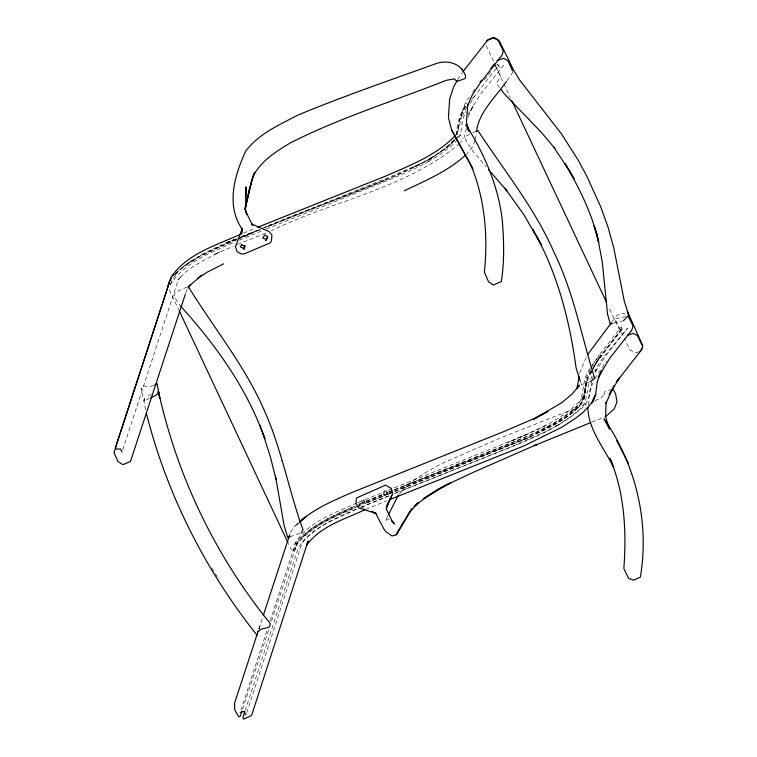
<?xml version="1.0" encoding="UTF-8"?>
<svg xmlns="http://www.w3.org/2000/svg" width="757" height="757" viewBox="0 0 757 757"><rect width="100%" height="100%" fill="white"/><g stroke="black" fill="none" stroke-linecap="round" stroke-linejoin="round"><path stroke-width="0.57" stroke-dasharray="3.79 2.84" d="M588.123 405.08L589.637 391.047L592.939 382.749M388.72 493.952L530.95 436.77C549.024 427.554 568.952 419.141 582.161 403.093C588.009 393.29 583.6 380.241 591.255 370.741M475.443 139.685L476.304 132.844M584.489 399.015L586.968 380.307L584.234 397.52L580.998 402.667L573.38 410.02L555.666 422.132L534.12 433.222L512.271 442.571L388.843 492.041M458.761 137.831L460.455 135.058L462.707 119.265L465.754 111.572M466.359 128.378L463.956 138.039L460.483 142.685M591.737 381.736C590.441 392.012 589.012 403.443 579.796 409.887C563.246 423.911 543.488 433.278 523.787 441.965L393.375 494.141M456.111 134.869C457.436 123.628 460.038 112.301 466.662 102.895M588.946 383.6L585.161 402.677L579.417 409.594L570.456 417.012L556.225 426.2L558.581 424.753L544.576 432.152L511.325 446.819L394.085 493.611M456.386 134.841L460.937 115.367L466.634 104.106M457.124 134.822L460.37 116.947L465.829 105.734M259.083 629.313L260.399 624.979L258.885 628.859M354.541 506.187L327.09 519.037L311.96 528.329L301.825 536.808L297.274 542.532L295.107 549.459L293.196 550.982L291.095 549.279L288.587 543.942M246.791 712.611L302.034 542.92C316.189 526.484 336.751 517.523 356.31 509.149M122.729 449.876L178.245 279.891L180.999 276.343L177.895 280.147C188.635 266.663 205.024 260.039 219.691 251.93L214.278 254.475L233.27 246.328M240.896 710.331L267.297 629.606M270.23 620.636L296.261 541.037C310.569 521.232 335.029 512.603 356.547 503.168M245.183 710.586L298.23 547.898C310.673 527.014 336.07 519.17 356.765 509.083M185.739 292.94L186.847 289.571M258.837 629.076L262.878 616.718M242.543 709.375L269.341 627.856M271.536 621.156L297.974 540.763L296.479 544.397C310.682 524.336 336.193 515.877 357.607 505.733M579.569 373.22L586.647 356.396M293.196 550.982L297.274 542.532M591.226 371.961L590.082 373.949L591.378 370.75M170.467 284.13L172.577 279.219L177.375 272.936L174.848 274.488M474.989 140.726L471.857 148.031L466.69 154.182M592.097 379.494L593.507 376.352M595.39 372.16L597.264 367.968L595.049 371.952M468.176 117.004L473.399 105.412L468.318 114.033L480.657 94.048L503.49 65.575L499.828 67.269L497.292 64.629M590.498 379.503L592.286 375.529M591.179 370.835C582.625 382.654 588.492 400.406 575.292 409.442C560.189 422.084 542.239 430.771 524.374 438.795L394.719 490.659M590.318 369.075L586.145 378.046L583.59 395.296L581.565 399.497L585.085 395.305C565.384 418.981 535.682 430.695 508.079 442.448L547.188 424.98M462.423 116.029L466.596 107.134M590.148 368.498C579.9 380.383 586.609 399.497 573.711 409.272C555.714 425.131 533.004 434.083 511.051 442.949L388.947 491.946M387.934 515.791L385.313 521.005L387.329 519.255L390.063 519.047M591.624 371.659L586.344 382.162L582.256 402.762L571.384 413.634L552.175 426.191M592.154 370.608L600.907 355.09L622.604 328.434L620.693 329.882L595.854 363.256L592.182 370.059M590.082 373.949L591.652 371.034M457.663 79.646L462.007 72.899M593.497 367.997L600.907 355.09L592.674 367.552M513.009 72.047L507.209 80.497M470.239 103.378L474.459 96.376L498.702 65.187L496.98 64.052M594.765 378.689L606.461 360.966M595.399 372.018L605.373 356.244L627.449 328.301L603.187 357.541L594.529 370.561M593.384 366.899L601.134 355.222M469.435 97.047C459.953 107.645 462.622 123.136 456.121 134.67M472.633 92.24L475.188 88.399M590.791 367.533L599.156 355.024M592.315 365.177L600.339 353.538L621.45 326.759L621.989 329.219M170.041 285.115C184.415 262.177 211.563 252.374 235.2 241.871M290.48 532.455L295.012 526.03L298.04 523.163M612.129 321.791L617.097 315.291L622.793 313.161L627.667 315.044M595.854 363.256L622.604 328.434M296.015 545.892C311.761 524.733 338.152 515.508 361.43 505.165M484.471 80.043L490.858 71.839M453.897 139.941C442.202 152.782 426.541 161.269 410.786 168.12M494.766 66.805L496.242 64.97M293.839 544.747C309.291 525.869 332.692 515.697 354.465 505.998M455.96 138.777L457.644 136.866M472.207 98.93L474.459 96.376M266.379 229.021L389.808 179.579L412.82 169.625L427.431 162.216L431.395 157.74L449.554 146.016L455.317 139.43L442.684 150.35M399.176 494.094L411.202 481.831L424.289 473.314L440.394 464.221L498.513 438.71L589.466 402.8M457.398 137.149L460.455 135.058M456.916 137.632L451.021 143.821L442.23 150.936L429.995 159.225L432.531 157.759L418.186 165.546L385.729 179.74L264.931 227.848M174.706 274.233C191.843 257.664 214.25 247.776 236.014 238.786M457.635 139.676L451.068 146.319L440.896 154.012L427.431 162.216M175.283 274.252C192.552 257.664 215.319 248.514 237.055 239.278M459.717 143.366C406.187 188.805 332.787 200.454 271.157 230.894M536.174 433.704L550.897 426.323L555.666 422.132M298.495 522.973L295.012 526.03L298.372 523.144M175.898 273.069C193.13 256.935 215.65 248.533 236.884 239.136M302.516 537.356C317.997 523.664 336.903 514.552 356.008 507.067M564.722 418.384L576.181 409.821L573.38 410.02M440.11 152.11L445.125 148.391M192.24 261.487L203.207 253.822M182.872 267.041L190.395 261.865M151.362 394.047L148.287 395.996L146.716 399.63L149.621 398.324M186.619 264.174L198.959 256.746M428.036 159.708L434.376 155.895M431.395 157.74C377.866 188.209 317.438 204.04 261.307 228.898M469.7 134.15L465.915 136.364L465.735 140.102L473.068 151.589L486.108 166.739M203.851 254.721L219.956 246.858L237.026 239.657M588.993 382.332L581.546 384.972L580.808 382.787M187.206 286.922L175.056 292.552L174.176 296.753L179.825 305.005M527.137 434.404L393.508 488.189M237.925 238.673L260.124 229.456M418.886 164.373L388.417 177.469L264.524 227.318M237.49 244.511L266.786 232.636M365.886 509.31L386.619 500.86M357.616 502.714L360.815 501.352M358.733 504.399L360.834 503.5M366.076 501.276L382.285 494.671M238.095 239.203L250.898 233.799L240.13 237.717M239.449 240.083L262.007 230.771M365.782 503.329L383.26 496.119M238.114 238.834L260.559 229.598M360.625 507.37L389.732 495.371M264.363 227.725L386.24 179.4M358.742 504.247L360.89 503.367M366.237 501.181L382.455 494.586M361.07 507.322L390.082 495.457M243.555 233.052L255.459 228.188M591.832 422.122L604.881 416.795M358.695 505.288L360.881 504.399M366.341 502.184L382.711 495.532M389.259 492.873L392.533 491.548M388.748 493.905L530.95 436.77L403.017 486.221M241.502 236.581L260.134 229.078M365.129 499.573L382.588 492.561M388.048 490.375L392.41 488.625M383.25 496.147L365.792 503.15M153.718 385.578L147.681 386.959L143.489 385.663M357.096 506.632L361.449 504.891M236.042 238.862L225.056 243.196L239.051 238.105M241.53 236.695L260.2 229.333M594.945 400.642L600.424 398.475L604.181 394.766L603.859 395.646L604.881 391.596L610.748 389.628M472.661 132.655L474.809 131.879M289.94 536.704L299.999 533.231M613.653 323.088L622.282 320.996M638.993 351.806L635.852 352.724L629.909 350.027L625.348 340.508M625.774 316.502L614.523 319.085L615.223 319.35L624.847 339.448M546.327 427.336L550.897 426.323M362.234 507.644L364.382 508.24M620.693 329.882L618.658 328.122L608.628 306.774M499.554 87.623L496.261 83.298L500.282 77.214L500.282 75.568L495.797 65.991M211.752 567.968L219.066 579.559M495.296 65.566L503.32 82.645M503.821 83.705L510.341 97.587M169.36 289.78L178.879 310.067M486.335 45.77L495.305 64.922M141.512 389.353L141.105 388.019L145.836 410.786M144.644 399.923L144.445 398.352L144.909 402.327L144.644 399.923"/><path stroke-width="1.14" d="M606.064 402.222L605.619 416.615L609.47 429.285L604.086 418.895C635.861 464.779 649.62 522.018 640.375 577.184L633.647 580.136L628.584 578.386L623.853 568.545C626.626 531.461 624.639 493.252 610.114 458.553L613.378 466.52M245.429 204.059L245.467 210.966L246.716 214.278M245.647 198.306L246.101 186.809L245.467 210.966L252.734 225.595L251.485 223.883L268.886 231.472L271.905 234.859L271.441 241.161L270.107 242.912L244.076 253.955L241.105 253.936L237.102 251.551L235.465 246.801L242.164 228.765L241.615 233.506L242.07 228.993C225.652 205.081 234.651 174.962 245.817 150.936C258.799 133.771 279.21 124.924 297.728 115.168C343.205 96.29 389.779 80.289 436.098 63.616C447.728 59.557 462.035 63.446 465.583 76.41L465.11 78.577L456.66 81.519L454.503 78.898L446.195 80.318C394.302 100.936 340.565 117.458 290.641 142.751C275.737 151.618 260.048 161.506 252.412 177.744L254.721 172.085L249.242 189.439L244.927 209.415M467.807 104.135L466.435 122.274L469.245 131.737M587.877 407.417C588.284 429.739 604.351 448.182 613.624 467.495M476.456 131.699C478.954 111.714 495.627 97.227 506.499 81.415M579.096 376.626L576.91 388.72M383.771 493.81L384.338 490.962M244.946 209.396L252.147 178.87L245.249 208.658L246.82 214.259M167.855 286.572L169.426 281.235L171.309 278.387M169.256 282.815L113.957 452.62L118.083 461.675L122.946 464.656L130.469 461.524L185.37 294.066M244.823 711.703L242.988 717.314L243.442 719.15L251.57 715.545L308.061 541.028L306.642 545.267C320.164 526.238 344.615 519.283 364.808 509.773M258.099 631.319L234.547 703.234L234.755 710.009L238.71 716.747L240.338 716.075L241.805 711.608M263.247 615.592L289.742 534.697M257.749 631.773L261.033 629.266L268.924 627.279L270.022 625.698L270.258 623.484C215.508 556.234 176.892 475.85 158.421 391.104L157.38 393.867L155.668 395.466L150.586 397.889M386.25 508.931L392.684 493.356L391.369 488.426L385.455 485.19L356.538 497.964L355.875 503.452L358.648 507.843L376.532 513.596L371.498 511.297M467.239 106.557L472.179 95.145L480.127 83.175L502.052 55.091L503.32 50.861L497.926 40.026L493.45 38.068L488.028 39.724L462.735 71.972M605.874 403.595L611.949 389.95M612.877 387.849L613.813 385.748M391.624 521.09L394.709 523.986L391.634 520.144L386.751 509.877L386.382 506.849L390.243 498.475M386.382 506.849L391.852 495.39M388.455 514.751L398.409 494.946M611.741 389.76L609.196 394.823L619.718 377.497L616.321 381.992M387.669 492.637L386.761 494.406L383.894 495.021L387.896 494.132L385.815 490.877M599.128 375.5L601.692 370.646L597.273 381.471L595.645 394.567L593.015 401.532L583.269 412.234L575.462 418.375L561.59 427.393L523.683 446.005L389.912 499.544M267.42 237.48L265.754 240.546L267.335 237.707M264.269 235.654L262.925 238.105L266.237 239.363L267.864 236.752M587.631 354.579L611.419 322.719M457.124 80.639L453.311 87.613L449.677 99.101L448.428 117.515L451.645 129.986L472.888 168.887M404.38 520.712L396.242 534.764L409.13 512.508L412.253 508.6L396.242 534.764L392.05 536.003L386.042 531.774L384.102 529.408L375.765 513.539L372.671 512.044M598.191 377.421L609.593 358.468L631.745 330.213L633.051 326.002L628.159 316.038M301.116 532.843L303.037 529.862C288.871 490.943 281.803 449.705 264.855 411.732C245.495 366.322 213.824 328.178 188.219 286.458M611.505 390.461L612.867 388.53L615.621 394.009L617.012 401.882L614.211 408.884L605.969 416.359M188.02 287.944L190.367 284.698L188.938 286.108M577.553 387.83L579.493 385.171L571.951 394.217L561.864 402.601L533.893 419.151L547.954 411.373L533.988 418.659L504.247 431.386L349.866 493.346C332.238 501.295 313.739 508.855 299.375 522.207M616.444 381.935L640.905 350.68L642.712 346.422L637.394 335.493L633.268 333.411L627.43 335.266M480.089 82.03L481.509 80.223M490.744 68.518L494.302 64.014M640.034 351.494L642.636 348.239M241.966 244.672L240.224 246.801L243.905 248.675L244.984 245.571L244.076 249.299L244.502 246.025L241.398 245.05M455.402 135.503C436.552 155.261 410.095 165.405 385.521 176.126L257.626 227.308M409.934 511.656L418.716 502.355L415.451 505.089M623.342 320.779L628.026 315.991M188.521 286.704L201.523 275.274L197.908 278.226L207.352 272.113L223.637 263.805M300.056 521.696L305.942 516.634L299.791 521.715M465.848 154.882C448.097 171.148 425.661 180.639 404.181 190.821M172.322 276.04L174.11 274.554M364.76 501.834L362.13 503.954L361.865 500.424M414.145 506.424C425.576 497.491 437.376 488.861 450.67 482.881L438.606 489.069L423.977 498.305M486.458 40.84L492.305 37.85L494.832 37.859L499.213 40.689L513.852 70.628L519.86 80.337L561.41 133.79L578.414 160.503L587.025 176.618L600.727 206.803L608.117 227.355L613.804 248.05L624.364 301.475L629.105 316.312L627.241 311.288M423.996 498.371L447.624 484.376L473.967 472.018L537.158 444.378L534.234 445.627L590.753 422.567M154.693 385.19L157.087 383.544L159.746 398.173M589.93 381.878L594.765 378.604C581.537 336.496 573.588 291.984 553.85 251.939C534.612 207.938 504.134 170.599 478.036 130.706L475.888 131.491M241.388 233.932C216.549 245.173 186.998 253.586 171.035 277.261L115.443 447.463L116.521 449.128L120.571 449.071L122 452.109M289.94 536.704L287.707 537.479L284.093 525.453L275.51 476.134M240.168 712.574L243.678 711.381L246.063 714.854M497.141 60.409L503.689 58.308L508.079 60.92L512.565 71.035M612.536 323.419L610.303 324.081L607.549 314.117L602.279 262.168L597.065 234.187L594.103 225.879L598.702 242.287C592.4 214.439 579.521 188.389 565.186 163.834L574.024 178.851L568.914 169.928L553.452 146.735L554.796 148.344L541.359 132.399L504.171 93.688L500.879 89.364M264.713 234.831L267.079 236.269M488.407 169.407L506.821 190.783L504.91 188.209L523.806 214.562L541.643 245.353L532.606 229.229C557.218 271.716 569.51 319.804 576.124 368.11L580.439 381.698M180.45 305.923C214.562 343.621 244.814 385.332 262.84 433.241L264.912 438.672L259.594 424.819M257.096 635.312C205.147 570.04 166.71 494.028 146.309 413.067M451.645 129.986L472.623 168.319M461.401 68.745L461.751 69.389M628.244 463.095L616.709 440.678M511.846 100.785L606.622 302.507M179.381 311.136L288.086 542.873M627.345 311.354L642.305 344.596M468.507 130.819L465.981 124.725C484.158 153.662 498.153 185.579 502.241 219.767C503.925 240.319 504.55 261.146 501.333 281.566L493.365 285.001L488.577 281.85L484.366 272.085C488.142 236.146 484.906 199.129 471.091 165.499M363.748 500.103L365.063 503.443M262.84 433.241L270.249 456.405L276.097 479.512M282.238 460.559L282.512 461.448M158.421 391.104L159.689 397.993M593.024 400.254L591.671 403.226L595.645 394.567L593.024 400.254"/></g></svg>
